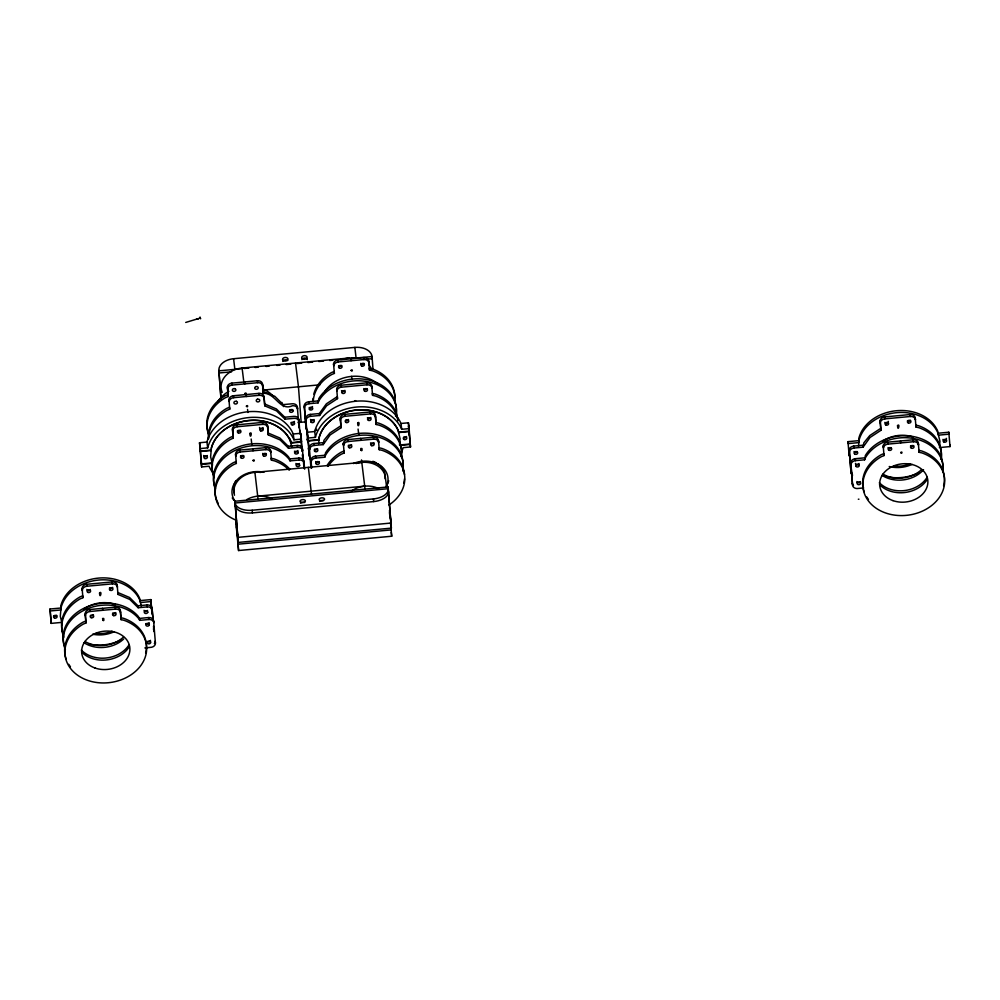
<?xml version="1.0" encoding="UTF-8"?>
<svg xmlns="http://www.w3.org/2000/svg" width="1000" height="1000" viewBox="0 0 1000 1000"><rect width="100%" height="100%" fill="white"/><g stroke="black" fill="none" stroke-linecap="round" stroke-linejoin="round"><path stroke-width="1.5" d="M262.5 384.1L263.038 391.3L274.837 396.337L283.212 404.625L292.262 403.775A4.812 3.812 -7 0 1 297.35 407.125L297.587 409.062A4.812 3.812 -7 0 0 292.512 405.712C279.65 411.625 275.875 392.925 263.275 393.25L262.5 384.1A4.812 3.812 -7 0 0 257.425 380.75L231.887 383.137A4.812 3.812 -7 0 0 227.4 386.887L228.188 396.525L225.387 397.738A41.025 32.513 -7 0 0 209.125 435.988M228.188 396.525L227.638 388.825A4.812 3.812 -7 0 1 232.138 385.075L257.663 382.688A4.812 3.812 -7 0 1 262.738 386.05M264.037 396.725L264.587 403.925L276.388 408.963L284.762 417.238L293.812 416.388A4.812 3.812 -7 0 1 298.888 419.75L299.137 421.688A4.812 3.812 -7 0 0 294.062 418.338L285 419.175L276.625 410.9L264.825 405.863L264.037 396.725A4.812 3.812 -7 0 0 258.962 393.363L233.438 395.75A4.812 3.812 -7 0 0 228.95 399.5L229.737 409.137L226.938 410.35A41.025 32.513 -7 0 0 208.575 438.938M333.587 364.25L333.587 363.75A4.812 3.812 -7 0 1 338.088 360L363.612 357.612A4.812 3.812 -7 0 1 368.688 360.975L368.925 362.912A4.812 3.812 -7 0 0 363.85 359.562L338.325 361.938A4.812 3.812 -7 0 0 333.825 365.688L333.587 364.25L334.375 373.387L331.575 374.6A41.025 32.513 -7 0 0 313.225 401.763M336.688 389.487L336.688 388.988A4.812 3.812 -7 0 1 341.188 385.238L366.712 382.85A4.812 3.812 -7 0 1 371.788 386.2L372.025 388.15A4.812 3.812 -7 0 0 366.95 384.787L341.425 387.175A4.812 3.812 -7 0 0 336.925 390.925L336.688 388.988L337.512 398.612L326.613 405.775L319.613 415.487L310.538 416.337A4.812 3.812 -7 0 0 306.05 420.588L305.812 418.65A4.812 3.812 -7 0 1 310.3 414.4L319.375 413.55L326.362 403.837L337.275 396.662L337.512 398.612M340.5 420.538L340.262 418.1A4.812 3.812 -7 0 1 344.762 414.35L370.288 411.975A4.812 3.812 -7 0 1 375.363 415.325L376.15 424.462L379.087 425.138A41.025 32.513 -7 0 1 401.45 457.013M343.363 443.837L343.363 443.338A4.812 3.812 -7 0 1 347.863 439.588L373.387 437.2A4.812 3.812 -7 0 1 378.462 440.562L378.7 442.5A4.812 3.812 -7 0 0 373.625 439.15L348.1 441.525A4.812 3.812 -7 0 0 343.6 445.275L343.363 443.837L344.15 452.975L341.35 454.188A41.025 32.513 -7 0 0 328 466.35M880.362 423.113L880.125 420.675A4.812 3.812 -7 0 1 884.613 416.925L910.138 414.55A4.812 3.812 -7 0 1 915.212 417.9L915.462 419.837A4.812 3.812 -7 0 0 910.387 416.488L884.85 418.875A4.812 3.812 -7 0 0 880.362 422.612L880.95 430.3L870.037 437.475L863.05 447.188L853.975 448.038A4.812 3.812 -7 0 0 849.475 452.275L851.025 472.55A4.812 3.812 -7 0 0 852.625 475.1M883.225 445.913L883.462 447.85A4.812 3.812 -7 0 1 887.95 444.113L913.475 441.725A4.812 3.812 -7 0 1 918.55 445.075L918.312 443.137A4.812 3.812 -7 0 0 913.238 439.775L887.712 442.163A4.812 3.812 -7 0 0 883.225 445.913L884 455.55L881.2 456.763A41.025 32.513 -7 0 0 874.062 506.7A41.025 32.513 -7 0 0 936.637 500.863A41.025 32.513 -7 0 0 922.05 452.95L919.1 452.275L918.863 450.337L921.812 451.012A41.025 32.513 -7 0 1 943.612 485.712M60.6 608.038L50 609.025L50.237 610.962L60.838 609.975L60.8 605.812A41.025 32.513 -7 0 1 98.425 578.1A41.025 32.513 -7 0 1 139.7 598.45L140.463 602.537L151.062 601.55L152.012 613.962L150.825 599.6L140.225 600.6M318.637 443.8L319.163 437.8A41.025 32.513 -7 0 1 356.788 410.087A41.025 32.513 -7 0 1 398.062 430.438L400.1 438.7L399.538 445L410.138 444.012L408.413 422.788L400.988 423.475A44.875 35.55 -7 0 0 355.838 401.225A44.875 35.55 -7 0 0 314.7 431.538L307.275 432.238L307.462 434.762M858.587 440.662L847.987 441.65L848.225 443.587L858.825 442.6L858.787 438.438A41.025 32.513 -7 0 1 896.413 410.725A41.025 32.513 -7 0 1 937.688 431.075L938.45 435.163L949.05 434.175L948.812 432.225L938.213 433.225M858.5 446.375L859.025 440.375A41.025 32.513 -7 0 1 896.65 412.663A41.025 32.513 -7 0 1 937.925 433.013L939.95 441.275L939.513 446.312M147.487 610.425L147.363 610.712A1.762 1.4 -7 0 1 144.037 610.325M307.65 430.788A4.812 3.812 -7 0 1 306.038 428.237L304.5 407.975A4.812 3.812 -7 0 1 308.988 403.725L318.062 402.875L318.837 398.537A41.025 32.513 -7 0 1 368.787 380.037A41.025 32.513 -7 0 1 395.525 416.163M318.062 402.875L319.075 400.487A41.025 32.513 -7 0 1 367.337 381.625A41.025 32.513 -7 0 1 396.325 415.275M299.387 463.488L299.237 463.837A1.762 1.4 -7 0 1 295.912 463.45M322.95 442.675L313.875 443.512A4.812 3.812 -7 0 0 309.387 447.762L309.625 449.7A4.812 3.812 -7 0 1 314.113 445.462L323.188 444.613L323.963 440.275L329.938 432.962L340.85 425.788L340.262 418.1M323.188 444.613L330.188 434.9L341.087 427.725L340.5 420.037A4.812 3.812 -7 0 1 345 416.3L370.525 413.913A4.812 3.812 -7 0 1 375.6 417.262M311.613 468.113L311.175 462.325A4.812 3.812 -7 0 1 315.663 458.075L324.738 457.225L325.513 452.9A41.025 32.513 -7 0 1 373.775 434.025A41.025 32.513 -7 0 1 402.762 467.688M324.738 457.225L325.75 454.837A41.025 32.513 -7 0 1 374.862 436.15A41.025 32.513 -7 0 1 402.762 471.05M863.05 447.188L863.825 442.85L869.8 435.538L880.713 428.363L880.125 420.675M863.688 487.95L857.013 488.537A4.812 3.812 -7 0 1 852.575 485.163L851.025 464.9A4.812 3.812 -7 0 1 855.525 460.65L864.6 459.8L865.375 455.475A41.025 32.513 -7 0 1 912.763 436.45A41.025 32.513 -7 0 1 942.788 468.837M864.6 459.8L865.612 457.413A41.025 32.513 -7 0 1 913.863 438.55A41.025 32.513 -7 0 1 942.862 472.2M354.913 400.75L355.7 400.675M103.8 618.475L102.537 618.462M361.975 448.512L360.712 448.5M227.95 394.575L225.15 395.788A41.025 32.513 -7 0 0 208.888 434.05M267.787 427.725L267.475 425.288A4.812 3.812 -7 0 0 262.475 422.425L236.95 424.812A4.812 3.812 -7 0 0 232.45 429.062L233 436.262L230.2 437.475A41.025 32.513 -7 0 0 213.95 475.725M289.225 470.188A41.025 32.513 -7 0 0 274.387 460.838L271.438 460.163L270.575 450.525A4.812 3.812 -7 0 0 265.575 447.663L240.05 450.05A4.812 3.812 -7 0 0 235.55 454.3L236.337 463.438L233.538 464.65A41.025 32.513 -7 0 0 236.462 520.312M85.225 613.787L86.013 622.925L83.212 624.138A41.025 32.513 -7 0 0 76.075 674.075A41.025 32.513 -7 0 0 138.637 668.238A41.025 32.513 -7 0 0 124.062 620.325L121.112 619.65L120.25 610.013A4.812 3.812 -7 0 0 115.25 607.15L89.725 609.538A4.812 3.812 -7 0 0 85.225 613.787L85.775 620.988L82.975 622.2A41.025 32.513 -7 0 0 66.2 659.125M940.825 459.062A41.025 32.513 -7 0 0 918.713 425.775L915.763 425.1L916 427.038L918.95 427.713A41.025 32.513 -7 0 1 941.312 459.588M185.725 322.45L200.312 318.025M316.675 429.25L315.462 429.913L316.762 430.337M196.612 319.15L198.212 319M220.925 398.5L218.9 370.85A16.025 10.7 -4.2 0 1 233.6 358.725L354.85 347.4A16.025 10.7 -4.2 0 1 372.062 356.538L372.312 358.663L366.125 359.25M348.988 358.038L242.1 368.025L243.925 382.887M241.075 368.775L218.9 370.85L221.05 398.85M244.188 368.488L248.85 368.05M255.062 367.463L258.175 367.175M265.95 366.45L269.05 366.163M276.825 365.438L279.938 365.15M286.15 364.562L290.812 364.125M297.038 363.55L301.7 363.113M307.913 362.537L312.575 362.1M318.8 361.512L323.462 361.075M329.675 360.5L332.788 360.213M340.562 359.487L345.225 359.05M351.438 358.462L372.062 356.538L373 369.325M219.15 372.975L231.537 371.812M263.337 390.087L319.837 384.812M228.95 399.5L229.188 401.438A4.812 3.812 -7 0 1 233.675 397.688L259.212 395.312A4.812 3.812 -7 0 1 264.288 398.663M306.038 428.237L304.262 406.025A4.812 3.812 -7 0 1 308.75 401.775L317.825 400.938M214.188 477.663A41.025 32.513 -7 0 1 230.438 439.412L233.238 438.2L232.7 431A4.812 3.812 -7 0 1 237.188 426.75L262.712 424.375A4.812 3.812 -7 0 1 267.712 427.238L268.3 434.913L280.138 439.963L288.5 448.237L297.562 447.4A4.812 3.812 -7 0 1 302.638 450.75L302.4 448.812A4.812 3.812 -7 0 0 297.325 445.45L288.263 446.3L279.9 438.025L268.062 432.975L267.475 425.288M298.1 422.562L305.738 421.85M199.525 442.75L206.95 442.05A44.875 35.55 -7 0 1 248.1 411.737A44.875 35.55 -7 0 1 293.25 434L300.675 433.3L301.388 439.125L293.962 439.812A44.875 35.55 -7 0 0 248.812 417.562A44.875 35.55 -7 0 0 207.662 447.875L200.238 448.575L199.525 442.75L201.213 462.45M410.1 442.488L409.125 428.612L401.7 429.3A44.875 35.55 -7 0 0 356.562 407.05A44.875 35.55 -7 0 0 315.413 437.362L307.987 438.05L307.275 432.238M308.175 440.588L318.85 439.588L319.012 437.788A41.188 32.638 -7 0 1 356.775 409.963A41.188 32.638 -7 0 1 398.212 430.387L398.65 432.137L409.325 431.138L409.087 429.2M211.112 450.112L200.438 451.1L200.2 449.162M290.025 438.95L290.912 442.65L301.588 441.662L301.35 439.712M318.975 440.025L308.375 441.012L307.938 438.65M398.6 432.587L409.2 431.6L408.963 429.65M211.163 450.487L200.562 451.475L200.325 449.538M290.788 443.05L301.388 442.062L301.15 440.112L301.975 450.975M235.55 454.3L235.787 456.238A4.812 3.812 -7 0 1 240.287 451.987L265.812 449.613A4.812 3.812 -7 0 1 270.812 452.463L270.575 450.525M201.275 461.95L201.513 463.888L212.113 462.9L210.613 456.788L211.363 448.263A41.025 32.513 -7 0 1 248.988 420.55A41.025 32.513 -7 0 1 290.262 440.9L291.688 446.712M399.663 445.425L410.337 444.438L410.525 446.962L403.1 447.663A44.875 35.55 -7 0 1 400.662 454.15M311.488 467.625L310.938 460.375A4.812 3.812 -7 0 1 315.425 456.138L324.5 455.288M200.925 461.112L201.637 466.925L209.062 466.238A44.875 35.55 -7 0 0 213.287 473.3M215.5 488.35A41.025 32.513 -7 0 1 236.4 447.762A41.025 32.513 -7 0 1 288.45 456.75L289.812 458.925L298.875 458.075A4.812 3.812 -7 0 1 303.95 461.425L304.188 463.363A4.812 3.812 -7 0 0 299.113 460.012L290.05 460.863L288.688 458.688A41.025 32.513 -7 0 0 237.438 449.375A41.025 32.513 -7 0 0 215.212 488.963M361.8 462.375L254.9 472.362L258.062 499.225M257.825 496.138L364.712 486.163L364.95 489.237M389.45 510.55L390.988 523.05L237.838 537.362L234.913 501.25L388.062 486.95L391.375 528.125L238.212 542.425L237.875 540.538L238.562 550.538L391.712 536.237L390.487 522.663M851.025 472.55L849.237 450.337A4.812 3.812 -7 0 1 853.737 446.087L862.8 445.25M388.363 491.375L388.5 491.362A16.025 8.787 -4.5 0 1 373.663 501.587L252.413 512.9A16.025 8.787 -4.5 0 1 235.338 505.662M237.838 537.362L235.925 521.825L238.212 542.425L235.125 502.925A16.025 8.787 -4.5 0 0 252.2 510.238L373.45 498.913A16.025 8.787 -4.5 0 0 388.288 488.688L235.125 503L234.913 501.25M939.4 447.575L950 446.587L948.812 432.225M852.575 485.163L850.788 462.962A4.812 3.812 -7 0 1 855.288 458.713L864.35 457.863M238.075 544.2L391.238 529.9L391.05 526.15L391.375 528.125M63.863 637.163A41.025 32.513 -7 0 1 80.113 598.9L82.912 597.688L82.125 588.55A4.812 3.812 -7 0 1 86.625 584.3L112.15 581.925A4.812 3.812 -7 0 1 117.15 584.788L117.463 587.212M82.125 588.55L82.362 590.487A4.812 3.812 -7 0 1 86.862 586.25L112.387 583.862A4.812 3.812 -7 0 1 117.387 586.725M152.312 610.237A4.812 3.812 -7 0 0 147.238 606.888L138.175 607.737L129.812 599.45L117.975 594.4L117.737 592.463L129.575 597.513L137.938 605.788L147 604.95A4.812 3.812 -7 0 1 152.075 608.3L153.088 620.375L152.075 608.3M85.463 615.725A4.812 3.812 -7 0 1 89.963 611.487L115.487 609.1A4.812 3.812 -7 0 1 120.487 611.962L121.112 619.65M50 609.025L51.188 623.375L61.788 622.388M65.175 647.837A41.025 32.513 -7 0 1 86.075 607.263A41.025 32.513 -7 0 1 138.125 616.237L139.488 618.413L148.55 617.562A4.812 3.812 -7 0 1 153.625 620.913L153.863 622.85A4.812 3.812 -7 0 0 148.787 619.5L139.725 620.35L138.363 618.188A41.025 32.513 -7 0 0 86.312 609.2A41.025 32.513 -7 0 0 65.412 649.775M144.863 647.938L151.537 647.275A4.812 3.812 -7 0 0 155.412 643.125L153.625 620.913M858.325 499.225L858.95 499.2M394.8 397.85A41.025 32.513 -7 0 0 372.175 368.85L369.237 368.175L369.475 370.112L372.413 370.788A41.025 32.513 -7 0 1 394.775 402.663M397.837 420.25A41.025 32.513 -7 0 0 375.275 394.075L372.337 393.4L372.575 395.35L375.513 396.025A41.025 32.513 -7 0 1 397.925 420.8M375.363 415.325L375.913 422.525L378.85 423.2A41.025 32.513 -7 0 1 400.975 456.488M404.513 474.613A41.025 32.513 -7 0 0 381.95 448.438L379 447.762L379.25 449.7L382.188 450.375A41.025 32.513 -7 0 1 388.938 505.012M120.875 617.712L123.812 618.387A41.025 32.513 -7 0 1 145.625 653.088M854.05 451.525L854.25 451.85A1.762 1.4 -7 0 0 857.288 451.562M315.738 461.575L315.938 461.887A1.762 1.4 -7 0 0 318.988 461.613M212.55 465.15L212.125 463.4L201.45 464.4L201.637 466.925M141.363 606.2L139.938 600.388A41.025 32.513 -7 0 0 98.663 580.037A41.025 32.513 -7 0 0 61.037 607.75L60.287 616.275L62.312 624.538M949.762 444.65L950 446.587M910.138 414.55L910.387 416.488M913.238 439.775L913.475 441.725M900.475 440.975L900.713 442.912M884.613 416.925L884.85 418.875M887.712 442.163L887.95 444.113M880.713 428.363L880.95 430.3M884 455.55L883.763 453.612L880.962 454.825A41.025 32.513 -7 0 0 864.188 491.75M853.737 446.087L853.975 448.038M855.288 458.713L855.525 460.65M849.237 450.337L849.475 452.275M850.788 462.962L851.025 464.9M850.013 460.475L850.25 462.413M851.562 473.088L851.8 475.037M848.938 454.062L849.175 456L847.987 441.65M408.413 422.788L409.125 428.612M408.725 427.713L408.488 425.775L409.312 435.475M409.625 438.612L409.862 440.55M409.812 441.15L410.525 446.962M400.988 423.475L401.7 429.3M386.575 486.938L385.475 478.025A22.438 17.775 -7 0 0 356.062 463.525M391.238 532.35L391.712 536.237M375.913 422.525L376.15 424.462M363.612 357.612L363.85 359.562M366.712 382.85L366.95 384.787M370.288 411.975L370.525 413.913M373.387 437.2L373.625 439.15M350.85 358.812L351.087 360.75M360.625 438.4L360.863 440.337M351.6 376.388L351.987 379.462M358.075 429.05L358.825 435.2M361.5 459.95L364.712 486.163M338.088 360L338.325 361.938M341.188 385.238L341.425 387.175M344.762 414.35L345 416.3M347.863 439.588L348.1 441.525M333.587 363.75L333.825 365.688M343.363 443.338L343.6 445.275M334.375 373.387L334.137 371.45L331.337 372.663A41.025 32.513 -7 0 0 313.8 394.125M340.85 425.788L341.087 427.725M344.15 452.975L343.913 451.037L341.112 452.25A41.025 32.513 -7 0 0 327.062 465.513M319.375 413.55L319.613 415.487M314.7 431.538L315.413 437.362M308.75 401.775L308.988 403.725M310.3 414.4L310.538 416.337M313.875 443.512L314.113 445.462M315.425 456.138L315.663 458.075M304.262 406.025L304.5 407.975M310.938 460.375L311.175 462.325M305.025 416.163L305.262 418.1M306.575 428.775L306.812 430.725M310.15 457.9L310.387 459.837M308.6 447.6L308.837 449.55M309.075 451.488L309.312 453.425L308.137 439.075M308.375 442.688A4.812 3.812 -7 0 1 307.587 440.85L307.35 438.913A4.812 3.812 -7 0 0 308.512 441.138M308.712 450L308.475 448.062L309.375 456.413L307.65 435.188M295.538 363.038L298.463 386.812L301.163 422.275M308.35 467.375L311.5 494.237M299.662 429.875L299.9 431.825M303.175 458.938L303.412 460.887L302.4 448.812M302.425 454.575L302.787 457.488L302.587 454.95M297.325 445.45L297.562 447.4M298.875 458.075L299.113 460.012M293.25 434L293.962 439.812M290.675 440.712L290.912 442.65M283.225 404.65L283.463 406.587M284.762 417.238L285 419.175M288.263 446.3L288.5 448.237M289.812 458.925L290.05 460.863M281.837 402.45L282.075 404.387M263.038 391.3L263.275 393.25M264.587 403.925L264.825 405.863M268.062 432.975L268.3 434.913M271.438 460.163L271.2 458.225L274.137 458.9A41.025 32.513 -7 0 1 290 469.363M257.425 380.75L257.663 382.688M258.962 393.363L259.212 395.312M262.475 422.425L262.712 424.375M265.575 447.663L265.812 449.613M244.662 381.938L244.9 383.888M246.2 394.562L246.45 396.5M252.812 448.862L253.05 450.8M247.55 409.425L247.925 412.5M251.175 439.025L251.938 445.175M231.887 383.137L232.138 385.075M233.438 395.75L233.675 397.688M236.95 424.812L237.188 426.75M240.05 450.05L240.287 451.987M227.4 386.887L227.638 389.325M232.45 429.062L232.7 431M229.737 409.137L229.488 407.2L226.688 408.413A41.025 32.513 -7 0 0 208.412 438.4M233 436.262L233.238 438.2M236.337 463.438L236.1 461.5L233.3 462.713A41.025 32.513 -7 0 0 218.325 503.55M238.562 550.538L236.312 526.9M206.95 442.05L207.662 447.875M200.738 458.575L200.975 460.513M150.825 599.6L151.062 601.55M153.775 631.5A4.812 3.812 -7 0 0 153.863 630.5L153.625 628.562A4.812 3.812 -7 0 1 153.525 629.562M155.412 643.125L155.162 641.188A4.812 3.812 -7 0 1 154.35 643.587M147 604.95L147.238 606.888M148.55 617.562L148.787 619.5M137.938 605.788L138.175 607.737M139.488 618.413L139.725 620.35M120.25 610.013L120.562 612.45M112.15 581.925L112.387 583.862M115.25 607.15L115.487 609.1M102.487 608.35L102.725 610.288M86.625 584.3L86.862 586.25M89.725 609.538L89.963 611.487M82.912 597.688L82.675 595.75L79.875 596.962A41.025 32.513 -7 0 0 63.625 635.212M85.775 620.988L86.013 622.925M389.462 512.587L390.025 517.712M354.85 347.4L356.1 358.025M233.6 358.725L234.862 369.35M388.062 486.95L390.75 521.112M373.45 498.913L373.663 501.587M252.2 510.238L252.413 512.9M918.312 443.137L919.1 452.275M915.212 417.9L916 427.038M378.462 440.562L379.25 449.7M371.788 386.2L372.575 395.35M368.688 360.975L369.475 370.112M309.387 447.762L310.925 468.025M305.812 418.65L307.587 440.85M303.95 461.425L304.637 469.162M303.525 462.325L303.962 468.125M301.1 437.775L302.113 451.062M300.675 433.3L300.863 435.838M298.888 419.75L300 434.225M300.45 439.062L300.675 441.95M297.35 407.125L298.35 419.2M298.463 420.65L299.012 427.887M200.238 448.575L201.513 463.888M153.525 626.163L153.863 630.5M117.15 584.788L117.975 594.4M50.237 610.962L51.188 623.375M343.25 359.188A22.438 17.775 -7 0 1 354.812 358.1M369 365.1A22.438 17.775 -7 0 1 371.562 369.162M222.213 392.362A22.438 17.775 -7 0 1 247.925 368.088M377.688 463.675A22.438 17.775 -7 0 1 385.075 478.713M372.85 461.287A22.438 17.775 -7 0 1 376.562 462.975M388.688 480.725A26.45 20.95 -7 0 1 386.438 486M234.5 495.238A22.438 17.775 -7 0 1 260.738 472.425M234.2 492.812A22.438 17.775 -7 0 1 235.938 480.613M233.95 500.25A26.45 20.95 -7 0 1 232.25 497.938M351.4 491.087A22.438 17.775 -7 0 1 378.587 488.55M246.838 499.562A22.438 17.775 -7 0 1 271.7 498.537M324.663 391.788A32.375 25.65 -7 0 1 378.475 384.513M217.775 401.775A32.375 25.65 -7 0 1 228.863 391.312M262.575 388.862A32.375 25.65 -7 0 1 273.6 396.562M235.138 501.312A24.2 19.175 -7 0 1 237.512 479.4A24.2 19.175 -7 0 1 263.975 472.3M297.875 450.5A1.762 1.4 -7 0 1 297.838 450.875L297.688 451.225A1.762 1.4 -7 0 1 294.45 451.188M265.938 453.438A1.762 1.4 -7 0 1 262.7 453.4M243.6 455.525A1.762 1.4 -7 0 1 240.562 455.812M263.025 427.488A1.762 1.4 -7 0 1 261.15 429.05A1.762 1.4 -7 0 1 259.55 427.45M240.512 430.288A1.762 1.4 -7 0 1 237.463 430.575M207.15 455.513A1.762 1.4 -7 0 1 203.675 455.475M121.075 640.013A41.025 32.513 -7 0 1 92.938 644.775M91.45 644.575A41.025 32.513 -7 0 1 88.5 644.038M114.1 631.763A28.212 22.35 -7 0 1 92.65 634.212M123.488 637.05A28.212 22.35 -7 0 1 84.9 641.462M123.725 638.987A28.212 22.35 -7 0 1 84.012 642.7M83.688 609.412A28.212 22.35 -7 0 1 115.25 604.462M129.15 644.638A28.212 22.35 -7 0 1 81.35 650.088M129.388 646.575A28.212 22.35 -7 0 1 81.587 652.038M70.45 666.737A41.025 32.513 -7 0 1 68.75 664.312M149.1 622.612A1.762 1.4 -7 0 1 149.062 622.975L148.912 623.337A1.762 1.4 -7 0 1 145.875 623.612M150.45 640.35A1.762 1.4 -7 0 1 147.525 641.612M115.763 612.575A1.762 1.4 -7 0 1 112.575 613.212M93.425 614.663A1.762 1.4 -7 0 1 90.538 615.562M112.662 587.337A1.762 1.4 -7 0 1 109.475 587.975M90.325 589.425A1.762 1.4 -7 0 1 86.85 589.388M56.675 615.35A1.762 1.4 -7 0 1 53.637 615.638M112.1 631.213A26.6 21.075 -7 0 1 95.812 633.413M919.062 472.638A41.025 32.513 -7 0 1 885.037 476.337M912.087 464.387A28.212 22.35 -7 0 1 889.237 466.525M921.475 469.675A28.212 22.35 -7 0 1 882.887 474.087M923.55 469.7A28.212 22.35 -7 0 1 882.013 475.325M882.788 441.213A28.212 22.35 -7 0 1 913.238 437.088M927.138 477.262A28.212 22.35 -7 0 1 879.35 482.713M927.375 479.2A28.212 22.35 -7 0 1 879.587 484.663M868.438 499.363A41.025 32.513 -7 0 1 866.737 496.938M853.5 485.45A4.812 3.812 -7 0 1 852.812 484.65M852.575 484.188A4.812 3.812 -7 0 1 852.337 483.225M859.025 463.462A1.762 1.4 -7 0 1 855.8 464.462L855.6 464.15A1.762 1.4 -7 0 1 855.55 463.425M860.337 481.562A1.762 1.4 -7 0 1 856.862 481.525M851.562 472.45A4.812 3.812 -7 0 1 850.788 470.6M891.275 447.638A1.762 1.4 -7 0 1 888.025 447.6M913.6 445.55A1.762 1.4 -7 0 1 910.562 445.838M888.263 421.325A1.762 1.4 -7 0 1 887.15 423.15A1.762 1.4 -7 0 1 884.925 422.362M910.5 420.312A1.762 1.4 -7 0 1 907.463 420.6M946.325 438.35A1.762 1.4 -7 0 1 945.225 440.175A1.762 1.4 -7 0 1 943 439.387M910.1 463.837A26.6 21.075 -7 0 1 893.8 466.037M219.075 373.225A16.025 10.7 -4.2 0 1 219.3 370.425M371.362 356.225A16.025 10.7 -4.2 0 1 372.238 358.925M282.775 361.425A2.725 1.812 -4.2 0 1 284.887 359.9A2.725 1.812 -4.2 0 1 287.7 360.525M301.925 359.637A2.725 1.812 -4.2 0 1 304.738 358.038A2.725 1.812 -4.2 0 1 307.312 359.613M300.462 503.25A2.725 1.5 -4.5 0 1 304.688 502.55M319.6 501.463A2.725 1.5 -4.5 0 1 323.237 500.575M312.987 401.238A41.025 32.513 -7 0 1 313.075 398.387M306.588 428.137A4.812 3.812 -7 0 1 305.8 426.3M314.012 419.513A1.762 1.4 -7 0 1 310.812 420.15L310.613 419.837A1.762 1.4 -7 0 1 310.525 419.475M312.488 406.538A1.762 1.4 -7 0 1 309.275 407.537M341.637 365.475A1.762 1.4 -7 0 1 338.6 365.763M363.975 363.387A1.762 1.4 -7 0 1 360.737 363.35M344.888 390.35A1.762 1.4 -7 0 1 341.5 390.675M367.075 388.625A1.762 1.4 -7 0 1 363.837 388.587M406.525 436.5A1.762 1.4 -7 0 1 403.638 437.4M353.338 463.55A24.2 19.175 -7 0 1 380.5 465.65A24.2 19.175 -7 0 1 386.15 486.812M404.475 478.875A41.025 32.513 -7 0 1 403.75 483.137M317.587 448.638A1.762 1.4 -7 0 1 314.387 449.275M351.562 444.712A1.762 1.4 -7 0 1 348.375 445.35M373.9 442.625A1.762 1.4 -7 0 1 370.5 442.938M348.462 419.475A1.762 1.4 -7 0 1 345.575 420.375M370.8 417.388A1.762 1.4 -7 0 1 367.413 417.7M211.275 448.3A41.188 32.638 -7 0 1 249.037 420.475A41.188 32.638 -7 0 1 290.475 440.9M294.363 421.438A1.762 1.4 -7 0 1 294.325 421.812L294.175 422.163A1.762 1.4 -7 0 1 291.137 422.45M292.638 409.55A1.762 1.4 -7 0 1 289.587 409.825M99.537 592.987C99.875 600.4 102.463 589.837 99.537 592.987M249.862 433.488C250.2 440.913 252.787 430.337 249.862 433.488M357.663 423.038C358.013 430.45 360.588 419.875 357.663 423.038M897.525 425.613C897.862 433.025 900.45 422.463 897.525 425.613M102.662 619.925C103.912 622.3 104.825 617.925 102.662 619.925M244.85 393.525C246.1 395.9 247.025 391.525 244.85 393.525M246.4 406.138C247.65 408.525 248.562 404.15 246.4 406.138M252.987 460.438C254.237 462.812 255.15 458.438 252.987 460.438M351.062 370.387C352.312 372.762 353.225 368.387 351.062 370.387M360.838 449.975C362.088 452.35 363 447.975 360.838 449.975M900.7 452.55C901.95 454.925 902.862 450.55 900.7 452.55M293.05 410.763L292.875 411.488A1.762 1.4 -7 0 1 290.025 411.95A1.762 1.4 -7 0 1 290.6 409.675A1.762 1.4 -7 0 1 293.05 410.763M200.012 317.325L200.562 318.788L200.05 317.262M147.75 612.3L147.6 612.65A1.762 1.4 -7 0 1 144.65 613.038A1.762 1.4 -7 0 1 145.625 610.763A1.762 1.4 -7 0 1 147.75 612.3M149.3 624.925L149.15 625.275A1.762 1.4 -7 0 1 146.2 625.65A1.762 1.4 -7 0 1 147.175 623.375A1.762 1.4 -7 0 1 149.3 624.925M298.075 452.812L297.925 453.162A1.762 1.4 -7 0 1 294.975 453.55A1.762 1.4 -7 0 1 295.95 451.262A1.762 1.4 -7 0 1 298.075 452.812M299.625 465.425L299.475 465.788A1.762 1.4 -7 0 1 296.525 466.163A1.762 1.4 -7 0 1 297.5 463.888A1.762 1.4 -7 0 1 299.625 465.425M857.288 482.75L857.138 483.1A1.762 1.4 -7 0 0 859.262 484.65A1.762 1.4 -7 0 0 860.238 482.362A1.762 1.4 -7 0 0 857.288 482.75M255.888 386.6L255.475 386.788A1.762 1.4 -7 0 0 255.525 389.137A1.762 1.4 -7 0 0 258.2 387.987A1.762 1.4 -7 0 0 255.888 386.6M257.438 399.225L257.025 399.4A1.762 1.4 -7 0 0 257.075 401.763A1.762 1.4 -7 0 0 259.738 400.6A1.762 1.4 -7 0 0 257.438 399.225M234.9 388.7L234.462 388.6A1.762 1.4 -7 0 0 232.4 390.4A1.762 1.4 -7 0 0 235.2 391.037A1.762 1.4 -7 0 0 234.9 388.7M236.45 401.325L236.012 401.225A1.762 1.4 -7 0 0 233.95 403.013A1.762 1.4 -7 0 0 236.75 403.663A1.762 1.4 -7 0 0 236.45 401.325M854.488 453.787L854.287 453.475A1.762 1.4 -7 0 1 856.162 451.55A1.762 1.4 -7 0 1 857.45 453.612A1.762 1.4 -7 0 1 854.488 453.787M856.038 466.413L855.837 466.087A1.762 1.4 -7 0 1 857.712 464.162A1.762 1.4 -7 0 1 859 466.238A1.762 1.4 -7 0 1 856.038 466.413M309.513 409.475L309.3 409.162A1.762 1.4 -7 0 1 311.175 407.238A1.762 1.4 -7 0 1 312.475 409.3A1.762 1.4 -7 0 1 309.513 409.475M311.062 422.1L310.85 421.775A1.762 1.4 -7 0 1 312.725 419.862A1.762 1.4 -7 0 1 314.025 421.925A1.762 1.4 -7 0 1 311.062 422.1M314.637 451.213L314.425 450.9A1.762 1.4 -7 0 1 316.3 448.975A1.762 1.4 -7 0 1 317.6 451.037A1.762 1.4 -7 0 1 314.637 451.213M316.175 463.837L315.975 463.512A1.762 1.4 -7 0 1 317.85 461.587A1.762 1.4 -7 0 1 319.15 463.663A1.762 1.4 -7 0 1 316.175 463.837M150.6 641.938L150.4 641.612A1.762 1.4 -7 0 0 147.425 641.787A1.762 1.4 -7 0 0 148.725 643.85A1.762 1.4 -7 0 0 150.6 641.938M263.825 456.112A1.762 1.4 -7 0 0 266.363 454.663A1.762 1.4 -7 0 0 263.637 453.7A1.762 1.4 -7 0 0 263.825 456.112M241.488 458.2A1.762 1.4 -7 0 0 244.025 456.75A1.762 1.4 -7 0 0 241.3 455.788A1.762 1.4 -7 0 0 241.488 458.2M260.725 430.875A1.762 1.4 -7 0 0 263.263 429.425A1.762 1.4 -7 0 0 260.538 428.462A1.762 1.4 -7 0 0 260.725 430.875M238.388 432.962A1.762 1.4 -7 0 0 240.925 431.512A1.762 1.4 -7 0 0 238.2 430.55A1.762 1.4 -7 0 0 238.388 432.962M204.875 458.537A1.762 1.4 -7 0 0 207.413 457.088A1.762 1.4 -7 0 0 204.688 456.125A1.762 1.4 -7 0 0 204.875 458.537M94.987 668A24.2 19.175 -7 0 0 129.863 648.062A24.2 19.175 -7 0 0 92.463 634.875A24.2 19.175 -7 0 0 94.987 668M113.5 615.6A1.762 1.4 -7 0 0 116.037 614.15A1.762 1.4 -7 0 0 113.312 613.188A1.762 1.4 -7 0 0 113.5 615.6M91.163 617.688A1.762 1.4 -7 0 0 93.7 616.237A1.762 1.4 -7 0 0 90.975 615.275A1.762 1.4 -7 0 0 91.163 617.688M110.4 590.363A1.762 1.4 -7 0 0 112.938 588.913A1.762 1.4 -7 0 0 110.213 587.95A1.762 1.4 -7 0 0 110.4 590.363M88.062 592.45A1.762 1.4 -7 0 0 90.6 591A1.762 1.4 -7 0 0 87.875 590.037A1.762 1.4 -7 0 0 88.062 592.45M54.55 618.025A1.762 1.4 -7 0 0 57.088 616.575A1.762 1.4 -7 0 0 54.363 615.612A1.762 1.4 -7 0 0 54.55 618.025M892.975 500.625A24.2 19.175 -7 0 0 927.85 480.688A24.2 19.175 -7 0 0 890.462 467.5A24.2 19.175 -7 0 0 892.975 500.625M889.15 450.312A1.762 1.4 -7 0 0 891.688 448.862A1.762 1.4 -7 0 0 888.962 447.9A1.762 1.4 -7 0 0 889.15 450.312M911.488 448.225A1.762 1.4 -7 0 0 914.025 446.775A1.762 1.4 -7 0 0 911.3 445.812A1.762 1.4 -7 0 0 911.488 448.225M886.05 425.075A1.762 1.4 -7 0 0 888.587 423.625A1.762 1.4 -7 0 0 885.863 422.663A1.762 1.4 -7 0 0 886.05 425.075M908.388 422.987A1.762 1.4 -7 0 0 910.925 421.538A1.762 1.4 -7 0 0 908.2 420.575A1.762 1.4 -7 0 0 908.388 422.987M944.112 442.1A1.762 1.4 -7 0 0 946.65 440.65A1.762 1.4 -7 0 0 943.938 439.688A1.762 1.4 -7 0 0 944.112 442.1M302.663 358.938A2.725 1.812 -4.2 0 0 307.1 357.713A2.725 1.812 -4.2 0 0 303.512 355.8A2.725 1.812 -4.2 0 0 302.663 358.938M283.512 360.725A2.725 1.812 -4.2 0 0 287.95 359.5A2.725 1.812 -4.2 0 0 284.375 357.587A2.725 1.812 -4.2 0 0 283.512 360.725M320.05 500.538A2.725 1.5 -4.5 0 0 324.513 499.45A2.725 1.5 -4.5 0 0 320.95 497.95A2.725 1.5 -4.5 0 0 320.05 500.538M300.912 502.325A2.725 1.5 -4.5 0 0 305.363 501.238A2.725 1.5 -4.5 0 0 301.812 499.738A2.725 1.5 -4.5 0 0 300.912 502.325M339.513 368.15A1.762 1.4 -7 0 0 342.062 366.7A1.762 1.4 -7 0 0 339.338 365.737A1.762 1.4 -7 0 0 339.513 368.15M361.85 366.062A1.762 1.4 -7 0 0 364.4 364.613A1.762 1.4 -7 0 0 361.675 363.65A1.762 1.4 -7 0 0 361.85 366.062M342.612 393.387A1.762 1.4 -7 0 0 345.163 391.925A1.762 1.4 -7 0 0 342.438 390.975A1.762 1.4 -7 0 0 342.612 393.387M364.95 391.3A1.762 1.4 -7 0 0 367.488 389.85A1.762 1.4 -7 0 0 364.762 388.888A1.762 1.4 -7 0 0 364.95 391.3M349.288 447.738A1.762 1.4 -7 0 0 351.838 446.287A1.762 1.4 -7 0 0 349.113 445.325A1.762 1.4 -7 0 0 349.288 447.738M371.625 445.65A1.762 1.4 -7 0 0 374.162 444.2A1.762 1.4 -7 0 0 371.438 443.237A1.762 1.4 -7 0 0 371.625 445.65M346.188 422.5A1.762 1.4 -7 0 0 348.738 421.05A1.762 1.4 -7 0 0 346.012 420.087A1.762 1.4 -7 0 0 346.188 422.5M368.525 420.412A1.762 1.4 -7 0 0 371.062 418.963A1.762 1.4 -7 0 0 368.35 418A1.762 1.4 -7 0 0 368.525 420.412M404.263 439.525A1.762 1.4 -7 0 0 406.8 438.075A1.762 1.4 -7 0 0 404.075 437.113A1.762 1.4 -7 0 0 404.263 439.525M292.062 424.837A1.762 1.4 -7 0 0 294.6 423.387A1.762 1.4 -7 0 0 291.875 422.425A1.762 1.4 -7 0 0 292.062 424.837"/></g></svg>
